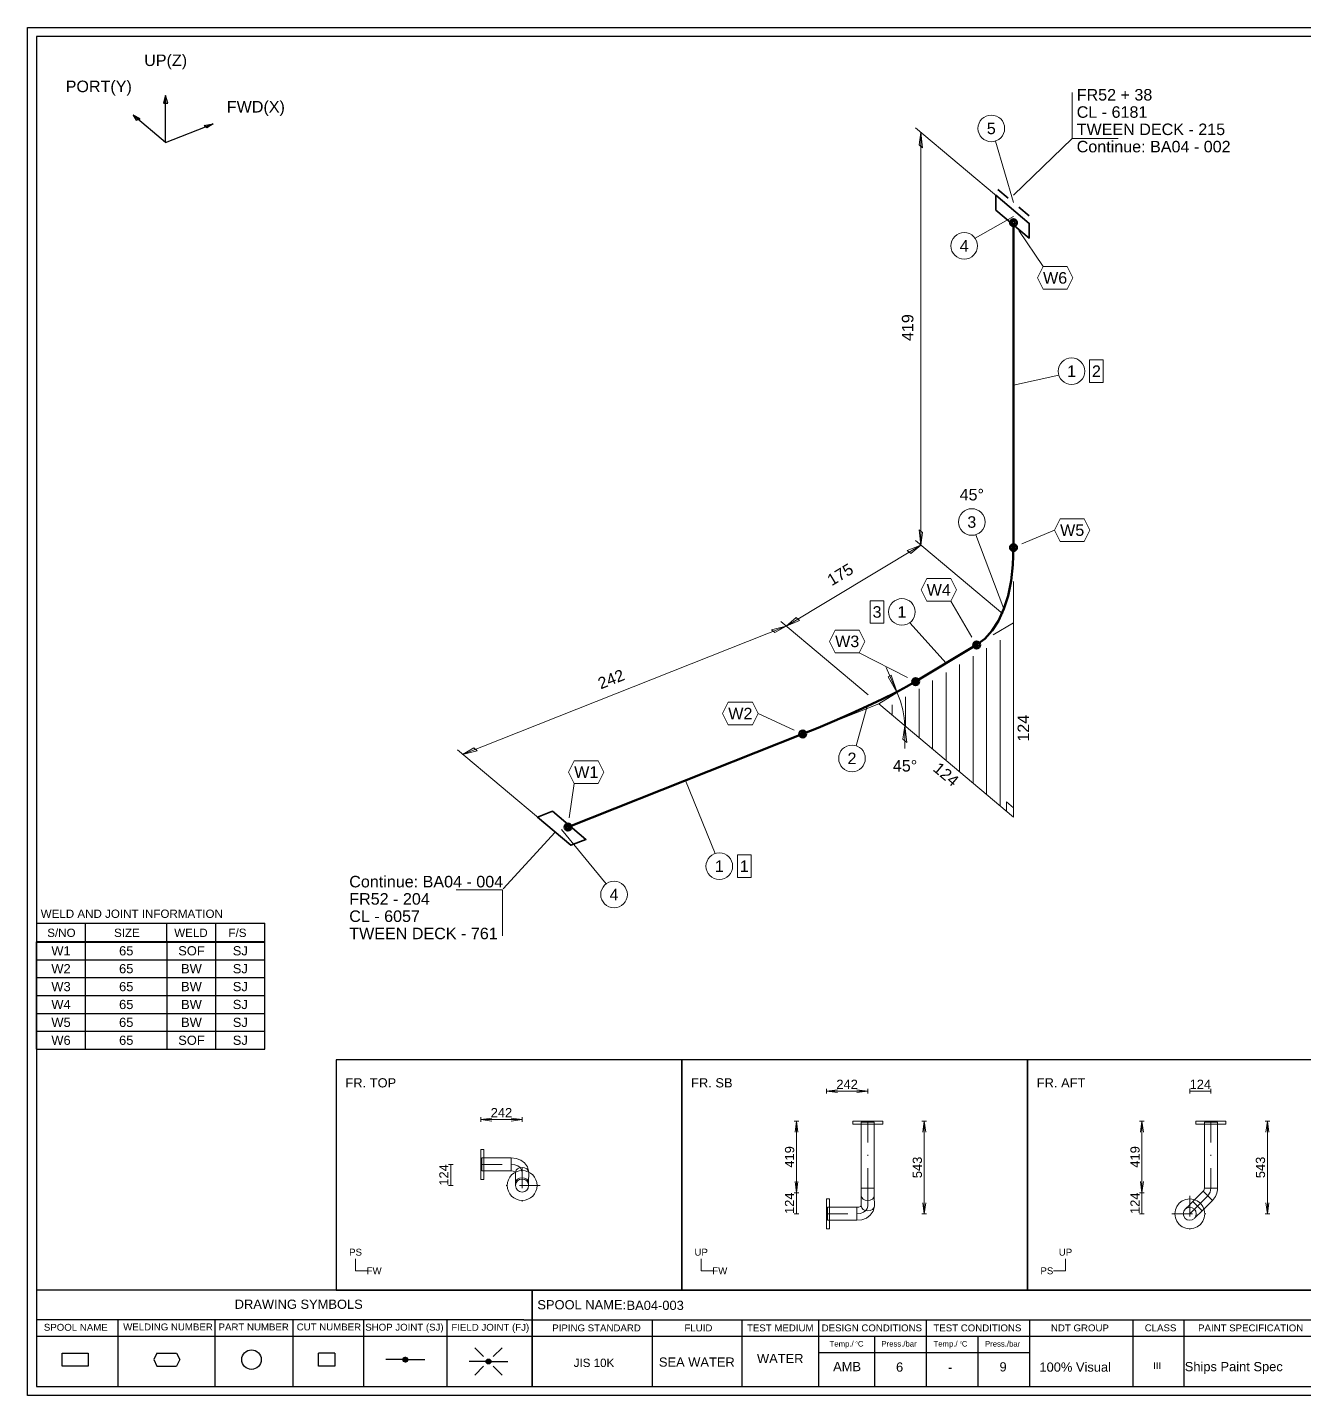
# Model space of a CAD drawing. Header units: millimetres. Extents: x 0 to 420, y 0 to 297.
# Drawn here: x 0 to 277.1, y 0 to 297 of the extents above; entities that cross this region are included whole.
import ezdxf
from ezdxf.enums import TextEntityAlignment as Align

# ---------------------------------------------------------------- set-up
doc = ezdxf.new("R2010")
doc.units = ezdxf.units.MM
doc.linetypes.add('DOTTED_DASHED5', pattern=[9.99989, 4.444396, -2.666637, 0.22222, -2.666637])
doc.linetypes.add('DOTTED_DASHED6', pattern=[10.0001, 4.444489, -2.666693, 0.222224, -2.666693])
for name, color, linetype in [('FramesFromTables', 40, 'Continuous'), ('I_Coordinates', 11, 'Continuous'), ('I_CutNumbers', 10, 'Continuous'), ('I_Dimensions', 4, 'Continuous'), ('I_OtherComponents', 2, 'Continuous'), ('I_PartNumbers', 9, 'Continuous'), ('I_Pipes', 1, 'Continuous'), ('I_Tags', 8, 'Continuous'), ('I_Triangles', 5, 'Continuous'), ('SymbolsOnDrawingSheet', 1, 'Continuous'), ('TextFromTables', 2, 'Continuous'), ('TextFromTextBoxes', 2, 'Continuous')]:
    doc.layers.add(name, color=color, linetype=linetype)
doc.styles.add('Cadmatic Default Text', font='arial.ttf')

# ---------------------------------------------------------------- blocks, each defined once
blk = doc.blocks.new('BA01728716445_BOM_4')
at = {"layer": 'FramesFromTables', "linetype": 'ByBlock', "lineweight": 18}
for p, q in [((292, 285), (418, 285)), ((292, 267), (292, 285)), ((292, 267), (292, 285)), ((299.6, 267), (299.6, 285)), ((299.6, 267), (299.6, 285)), ((307, 267), (307, 285)), ((307, 267), (307, 285)), ((318.6, 267), (318.6, 285)), ((318.6, 267), (318.6, 285)), ((360.1, 267), (360.1, 285)), ((360.1, 267), (360.1, 285)), ((384.2, 267), (384.2, 285)), ((384.2, 267), (384.2, 285)), ((405.2, 267), (405.2, 285)), ((405.2, 267), (405.2, 285)), ((418, 267), (418, 285)), ((292, 280.5), (418, 280.5)), ((292, 276), (418, 276)), ((292, 271.5), (418, 271.5)), ((292, 205), (418.1, 205)), ((292, 200.67), (292, 205)), ((292.1, 200.67), (292.1, 205)), ((299.6, 200.67), (299.6, 205)), ((299.6, 200.67), (299.6, 205)), ((307.2, 200.67), (307.2, 205)), ((307.2, 200.67), (307.2, 205)), ((361.8, 200.67), (361.8, 205)), ((361.8, 200.67), (361.8, 205)), ((383.6, 200.67), (383.6, 205)), ((383.6, 200.67), (383.6, 205)), ((405.2, 200.67), (405.2, 205)), ((405.2, 200.67), (405.2, 205)), ((418, 200.67), (418, 205)), ((292, 127.3), (418.2, 127.3)), ((292, 115.3), (292, 127.3)), ((292, 115.3), (292, 127.3)), ((298.5, 115.3), (298.5, 127.3)), ((298.5, 115.3), (298.5, 127.3)), ((356.6, 115.3), (356.6, 127.3)), ((356.6, 115.3), (356.6, 127.3)), ((380, 115.3), (380, 127.3)), ((380, 115.3), (380, 127.3)), ((399.6, 115.3), (399.6, 127.3)), ((399.6, 115.3), (399.6, 127.3)), ((418, 115.3), (418, 127.3)), ((292, 123.3), (418.2, 123.3)), ((292, 119.3), (418.2, 119.3)), ((292, 68.4), (418, 68.4)), ((292, 58.6), (292, 68.4)), ((292, 58.6), (292, 68.4)), ((305.1, 58.6), (305.1, 68.4)), ((305.1, 58.6), (305.1, 68.4)), ((323.8, 58.6), (323.8, 68.4)), ((323.8, 58.6), (323.8, 68.4)), ((384.9, 58.6), (384.9, 68.4)), ((384.9, 58.6), (384.9, 68.4)), ((397.2, 58.6), (397.2, 68.4)), ((397.2, 58.6), (397.2, 68.4)), ((407.8, 58.6), (407.8, 68.4)), ((407.8, 58.6), (407.8, 68.4)), ((418, 58.6), (418, 68.4)), ((292, 65.13), (418, 65.13)), ((292, 61.87), (418, 61.87))]:
    blk.add_line(p, q, dxfattribs=at)
at = {"layer": 'FramesFromTables', "linetype": 'ByBlock', "lineweight": -3}
for p, q in [((2, 98.5), (51.5, 98.5)), ((2, 75.19), (2, 98.5)), ((2, 75.19), (2, 98.5)), ((12.6, 75.19), (12.6, 98.5)), ((12.6, 75.19), (12.6, 98.5)), ((30.3, 75.19), (30.3, 98.5)), ((30.3, 75.19), (30.3, 98.5)), ((40.9, 75.19), (40.9, 98.5)), ((40.9, 75.19), (40.9, 98.5)), ((51.5, 75.19), (51.5, 98.5)), ((2, 94.62), (51.5, 94.62)), ((2, 90.73), (51.5, 90.73)), ((2, 86.85), (51.5, 86.85)), ((2, 82.96), (51.5, 82.96)), ((2, 79.08), (51.5, 79.08))]:
    blk.add_line(p, q, dxfattribs=at)
at = {"layer": 'FramesFromTables', "linetype": 'ByBlock', "lineweight": 18, "flags": 128}
for points in [[(292, 267), (418, 267), (418, 285)], [(292, 200.67), (418.1, 200.67), (418.1, 205)], [(292, 115.3), (418.2, 115.3), (418.2, 127.3)], [(292, 58.6), (418, 58.6), (418, 68.4)]]:
    blk.add_lwpolyline(points, dxfattribs=at)
at = {"layer": 'FramesFromTables', "linetype": 'ByBlock', "lineweight": -3, "flags": 128}
blk.add_lwpolyline([(2, 75.19), (51.5, 75.19), (51.5, 98.5)], dxfattribs=at)
at = {"layer": 'TextFromTables', "linetype": 'ByBlock', "lineweight": 13, "style": 'Cadmatic Default Text'}
for s, p in [('1', (295.8, 282.75)), ('2', (295.8, 278.25)), ('3', (295.8, 273.75)), ('4', (295.8, 269.25))]:
    blk.add_text(s, height=2, dxfattribs=at).set_placement(p, align=Align.MIDDLE_CENTER)
at = {"layer": 'TextFromTables', "linetype": 'ByBlock', "lineweight": 25, "style": 'Cadmatic Default Text'}
for s, p in [('0.64 ', (312.8, 282.75)), ('65A Sch40', (372.15, 282.75)), ('STPG370', (394.7, 282.75)), ('1', (303.3, 278.25)), ('65A Sch40', (372.15, 278.25)), ('PG 370', (394.7, 278.25)), ('1', (303.3, 273.75)), ('65A Sch40', (372.15, 273.75)), ('PG 370', (394.7, 273.75)), ('2', (303.3, 269.25)), ('65A JIS10K', (372.15, 269.25)), ('SF 390A', (394.7, 269.25)), ('5', (295.85, 202.83)), ('1', (303.4, 202.83)), ('CNAF', (394.4, 202.83)), ('1', (295.25, 125.3)), ('2', (295.25, 121.3)), ('3', (295.25, 117.3)), ('W1', (7.3, 96.56)), ('65', (21.45, 96.56)), ('SOF', (35.6, 96.56)), ('SJ', (46.2, 96.56)), ('W2', (7.3, 92.67)), ('65', (21.45, 92.67)), ('BW', (35.6, 92.67)), ('SJ', (46.2, 92.67)), ('W3', (7.3, 88.79)), ('65', (21.45, 88.79)), ('BW', (35.6, 88.79)), ('SJ', (46.2, 88.79)), ('W4', (7.3, 84.91)), ('65', (21.45, 84.91)), ('BW', (35.6, 84.91)), ('SJ', (46.2, 84.91)), ('W5', (7.3, 81.02)), ('65', (21.45, 81.02)), ('BW', (35.6, 81.02)), ('SJ', (46.2, 81.02)), ('W6', (7.3, 77.14)), ('65', (21.45, 77.14)), ('SOF', (35.6, 77.14)), ('SJ', (46.2, 77.14))]:
    blk.add_text(s, height=2, dxfattribs=at).set_placement(p, align=Align.MIDDLE_CENTER)
for s, height, p in [('Pipe Seamless, BW ', 2, (319.4, 282.75)), ('9.12', 2, (406, 282.75)), ('Elbow SR, BW 90 deg', 2, (319.4, 278.25)), ('0.96', 2, (406, 278.25)), ('Elbow SR, BW 45 deg', 2, (319.4, 273.75)), ('0.96', 2, (406, 273.75)), ('Flange SOFF ', 2, (319.4, 269.25)), ('2.60', 2, (406, 269.25)), ('Gasket, JIS10K, Thk 3mm ', 2, (308, 202.83)), ('65A', 2, (362.6, 202.83)), ('Pipe Seamless, BW', 2, (299.3, 125.3)), ('65A Sch40', 2, (357.4, 125.3)), ('STPG370', 1.75, (380.8, 125.3)), ('173', 2, (400.4, 125.3)), ('Pipe Seamless, BW', 2, (299.3, 121.3)), ('65A Sch40', 2, (357.4, 121.3)), ('STPG370', 1.75, (380.8, 121.3)), ('387', 2, (400.4, 121.3)), ('Pipe Seamless, BW', 2, (299.3, 117.3)), ('65A Sch40', 2, (357.4, 117.3)), ('STPG370', 1.75, (380.8, 117.3)), ('86', 2, (400.4, 117.3))]:
    blk.add_text(s, height=height, dxfattribs=at).set_placement(p, align=Align.MIDDLE_LEFT)
at = {"layer": 'TextFromTextBoxes', "linetype": 'ByBlock', "lineweight": -3, "style": 'Cadmatic Default Text'}
for s, p in [('EMAS OFFSHORE LIMITED', (306.3, 33.1)), ('BIO-SEA', (383.3, 33.65)), ('9354947', (368.2, 29.15)), ('-', (306.3, 29.2)), ('P1482', (307.1, 25)), ('JP 88 STORK', (372.9, 25.05)), ('BA04-003', (130, 19.6))]:
    blk.add_text(s, height=2, dxfattribs=at).set_placement(p, align=Align.MIDDLE_LEFT)
at = {"layer": 'TextFromTextBoxes', "linetype": 'ByBlock', "lineweight": 25, "style": 'Cadmatic Default Text'}
blk.add_text('BA04', height=2.5, dxfattribs=at).set_placement((357.5, 18.3), align=Align.MIDDLE_LEFT)
at = {"layer": 'TextFromTextBoxes', "linetype": 'ByBlock', "lineweight": -3, "style": 'Cadmatic Default Text'}
for s, height, p in [('WATER', 2, (163.35, 8.05)), ('SEA WATER', 2, (145.25, 7.28)), ('AMB', 2, (177.85, 6.3)), ('6', 2, (189.25, 6.2)), ('-', 2, (200.2, 6.15)), ('9', 2, (211.7, 6.25)), ('100% Visual', 2, (227.35, 6.2)), ('Ships Paint Spec', 2, (261.75, 6.3)), ('13 kg', 2, (284.75, 6.35)), ('36/40', 2.5, (316.1, 6.5))]:
    blk.add_text(s, height=height, dxfattribs=at).set_placement(p, align=Align.MIDDLE_CENTER)
at = {"layer": 'TextFromTextBoxes', "linetype": 'ByBlock', "lineweight": 25, "style": 'Cadmatic Default Text'}
blk.add_text('BA04', height=3, dxfattribs=at).set_placement((370.1, 6.45), align=Align.MIDDLE_CENTER)
blk = doc.blocks.new('SEDS_SPOOL_FORMAT_Gol_6')
at = {"layer": 'SymbolsOnDrawingSheet', "linetype": 'ByBlock', "lineweight": -3, "flags": 128}
for points in [[(0, 297), (420, 297), (420, 0), (0, 0), (0, 297)], [(418.01, 295.01), (2, 295.01)], [(2, 295.01), (2, 2)], [(2, 102.57), (51.49, 102.57)], [(12.6, 98.45), (12.6, 102.57)], [(30.28, 98.45), (30.28, 102.57)], [(40.88, 98.45), (40.88, 102.57)], [(51.49, 98.45), (51.49, 102.57)], [(2, 98.5), (51.5, 98.5)], [(2, 98.5), (51.5, 98.5)], [(51.49, 98.47), (2, 98.47)], [(2, 98.45), (51.49, 98.45)], [(2, 22.93), (107.74, 22.93)], [(107.74, 22.93), (292.02, 22.93)], [(109.52, 22.93), (109.52, 2)], [(109.52, 2), (109.52, 22.93)], [(107.74, 16.45), (2, 16.45)], [(19.62, 16.45), (19.62, 2)], [(40.69, 16.45), (40.69, 2)], [(57.56, 16.45), (57.56, 2)], [(72.95, 16.45), (72.95, 2)], [(91.02, 16.45), (91.02, 2)], [(107.74, 16.45), (292.02, 16.45)], [(135.58, 16.45), (135.58, 2)], [(155.03, 16.45), (155.03, 2)], [(171.67, 16.45), (171.67, 2)], [(195.02, 16.45), (195.02, 2)], [(217.4, 16.45), (217.4, 2)], [(239.85, 16.45), (239.85, 2)], [(250.91, 16.34), (250.91, 2)], [(2, 12.91), (292.02, 12.91)], [(183.82, 12.91), (183.82, 2)], [(206.21, 12.91), (206.21, 2)], [(13.2, 6.41), (7.55, 6.41), (7.55, 9.23), (13.2, 9.23)], [(13.2, 9.23), (13.2, 6.41)], [(28.12, 9.23), (27.42, 7.82)], [(28.12, 9.23), (32.36, 9.23)], [(32.36, 9.23), (33.07, 7.82)], [(66.68, 9.23), (66.68, 6.41), (63.15, 6.41), (63.15, 9.23)], [(66.68, 9.23), (63.15, 9.23)], [(99, 8.47), (97.06, 10.41)], [(101.09, 8.47), (103.03, 10.41)], [(171.67, 9.37), (217.4, 9.37)], [(171.67, 9.37), (217.4, 9.37)], [(27.42, 7.82), (28.12, 6.41)], [(28.12, 6.41), (32.36, 6.41)], [(33.07, 7.82), (32.36, 6.41)], [(81.48, 7.82), (77.79, 7.82)], [(81.49, 7.78), (82.04, 8.32)], [(81.51, 7.9), (81.93, 8.32)], [(81.52, 7.7), (82.14, 8.32)], [(81.55, 7.62), (82.22, 8.29)], [(81.56, 8.06), (81.76, 8.26)], [(81.57, 7.54), (82.28, 8.25)], [(81.62, 7.48), (82.34, 8.2)], [(81.68, 7.44), (82.4, 8.16)], [(81.74, 7.39), (82.45, 8.1)], [(81.8, 7.35), (82.48, 8.02)], [(81.88, 7.32), (82.5, 7.94)], [(81.98, 7.32), (82.53, 7.86)], [(82.09, 7.32), (82.52, 7.75)], [(82.24, 7.36), (82.47, 7.59)], [(82.54, 7.82), (86.24, 7.82)], [(99.51, 7.42), (95.82, 7.42)], [(99, 6.38), (97.06, 4.44)], [(99.53, 7.47), (99.99, 7.93)], [(99.53, 7.37), (100.1, 7.93)], [(99.56, 7.29), (100.2, 7.93)], [(99.58, 7.62), (99.88, 7.93)], [(99.58, 7.21), (100.27, 7.89)], [(99.61, 7.13), (100.33, 7.84)], [(99.67, 7.08), (100.39, 7.8)], [(99.73, 7.03), (100.45, 7.75)], [(99.79, 6.99), (100.49, 7.69)], [(99.85, 6.94), (100.52, 7.61)], [(99.94, 6.92), (100.54, 7.53)], [(100.04, 6.92), (100.57, 7.45)], [(100.15, 6.92), (100.54, 7.31)], [(100.38, 7.04), (100.49, 7.15)], [(100.57, 7.42), (104.27, 7.42)], [(101.09, 6.38), (103.03, 4.44)], [(2, 2), (418.01, 2)]]:
    blk.add_lwpolyline(points, dxfattribs=at)
at = {"layer": 'SymbolsOnDrawingSheet', "linetype": 'ByBlock', "lineweight": -3}
for centre, radius in [((48.63, 7.82), 2.12), ((82.01, 7.82), 0.53), ((100.04, 7.42), 0.53)]:
    blk.add_circle(centre, radius, dxfattribs=at)
at = {"layer": 'SymbolsOnDrawingSheet', "linetype": 'ByBlock', "lineweight": -3, "style": 'Cadmatic Default Text'}
for s, p in [('WELD AND JOINT INFORMATION', (2.89, 105.5)), ('S/NO', (4.31, 101.36)), ('SIZE', (18.81, 101.36)), ('WELD', (31.86, 101.36)), ('F/S', (43.63, 101.36))]:
    blk.add_text(s, height=1.8, dxfattribs=at).set_placement(p, align=Align.TOP_LEFT)
for s, height, p in [('DRAWING SYMBOLS', 2, (44.98, 18.84)), ('Temp./  C   ', 1.2, (174.06, 10.65)), ('Press./bar', 1.2, (185.31, 10.65)), ('Temp./  C   ', 1.2, (196.61, 10.65)), ('Press./bar', 1.2, (207.78, 10.65)), ('0', 0.53, (179.71, 11.25)), ('0', 0.53, (202.37, 11.25))]:
    blk.add_text(s, height=height, dxfattribs=at).set_placement(p)
for s, height, p in [('SPOOL NAME:', 2, (110.65, 19.73)), ('SPOOL NAME', 1.5, (3.58, 14.83)), ('WELDING NUMBER', 1.5, (20.79, 14.91)), ('PART NUMBER', 1.5, (41.48, 14.91)), ('CUT NUMBER', 1.5, (58.44, 14.91)), ('SHOP JOINT (SJ)', 1.5, (73.31, 14.85)), ('FIELD JOINT (FJ)', 1.5, (92, 14.83)), ('PIPING STANDARD', 1.5, (113.89, 14.7)), ('FLUID', 1.5, (142.57, 14.7)), ('TEST MEDIUM', 1.5, (156.14, 14.7)), ('DESIGN CONDITIONS', 1.5, (172.34, 14.7)), ('TEST CONDITIONS', 1.5, (196.58, 14.7)), ('NDT GROUP', 1.5, (222.09, 14.7)), ('CLASS', 1.5, (242.43, 14.72)), ('PAINT SPECIFICATION', 1.5, (254.01, 14.7)), ('JIS 10K', 1.8, (118.53, 7.12)), ('III', 1.5, (244.26, 6.51))]:
    blk.add_text(s, height=height, dxfattribs=at).set_placement(p, align=Align.MIDDLE_LEFT)
blk = doc.blocks.new('BA01728716445_PRT_15_3')
at = {"layer": 'I_OtherComponents', "linetype": 'ByBlock', "lineweight": 35}
for p, q in [((160.83, 236.6), (158.56, 238.51)), ((165.36, 232.8), (163.09, 234.7))]:
    blk.add_line(p, q, dxfattribs=at)
blk = doc.blocks.new('BA01728716445_PRT_16_3')
at = {"layer": 'I_OtherComponents', "linetype": 'ByBlock', "lineweight": 35, "flags": 128}
blk.add_lwpolyline([(158.11, 234.04), (158.11, 237.25), (165.36, 231.16), (165.36, 227.95), (158.11, 234.04)], dxfattribs=at)
at = {"layer": 'I_OtherComponents', "linetype": 'ByBlock', "lineweight": 50}
for radius in [0.75, 0.375]:
    blk.add_circle((161.96, 231.3), radius, dxfattribs=at)
blk = doc.blocks.new('BA01728716445_PRT_17_3')
at = {"layer": 'I_Pipes', "linetype": 'ByBlock', "lineweight": 50}
blk.add_line((161.96, 231.3), (161.96, 160.79), dxfattribs=at)
blk = doc.blocks.new('BA01728716445_PRT_18_3')
at = {"layer": 'I_Pipes', "linetype": 'ByBlock', "lineweight": 0}
for q in [(161.96, 153.44), (157.55, 141.81)]:
    blk.add_line((161.96, 144.46), q, dxfattribs=at)
at = {"layer": 'I_Pipes', "linetype": 'ByBlock', "lineweight": 50, "flags": 128}
blk.add_lwpolyline([(153.95, 139.64), (155.75, 140.99), (157.35, 142.76), (158.73, 144.91), (159.88, 147.45), (160.78, 150.33), (161.43, 153.54), (161.83, 157.03), (161.96, 160.79)], dxfattribs=at)
at = {"layer": 'I_Pipes', "linetype": 'ByBlock', "lineweight": 50}
for centre, radius in [((161.96, 160.79), 0.75), ((161.96, 160.79), 0.375), ((153.95, 139.64), 0.75), ((153.95, 139.64), 0.375)]:
    blk.add_circle(centre, radius, dxfattribs=at)
blk = doc.blocks.new('BA01728716445_PRT_19_3')
at = {"layer": 'I_Pipes', "linetype": 'ByBlock', "lineweight": 50}
blk.add_line((153.95, 139.64), (140.72, 131.68), dxfattribs=at)
blk = doc.blocks.new('BA01728716445_PRT_20_3')
at = {"layer": 'I_Pipes', "linetype": 'ByBlock', "lineweight": 0}
for q in [(137.11, 129.51), (123.64, 123.26)]:
    blk.add_line((132.71, 126.86), q, dxfattribs=at)
at = {"layer": 'I_Pipes', "linetype": 'ByBlock', "lineweight": 50, "flags": 128}
blk.add_lwpolyline([(116.23, 120.32), (119.6, 121.69), (123.14, 123.19), (126.73, 124.76), (130.23, 126.35), (133.49, 127.9), (136.4, 129.34), (138.84, 130.61), (140.72, 131.68)], dxfattribs=at)
at = {"layer": 'I_Pipes', "linetype": 'ByBlock', "lineweight": 50}
for centre, radius in [((140.72, 131.68), 0.75), ((140.72, 131.68), 0.375), ((116.23, 120.32), 0.75), ((116.23, 120.32), 0.375)]:
    blk.add_circle(centre, radius, dxfattribs=at)
blk = doc.blocks.new('BA01728716445_PRT_21_3')
at = {"layer": 'I_Pipes', "linetype": 'ByBlock', "lineweight": 50}
blk.add_line((65.29, 100.11), (116.23, 120.32), dxfattribs=at)
blk = doc.blocks.new('BA01728716445_PRT_23_3')
at = {"layer": 'I_OtherComponents', "linetype": 'ByBlock', "lineweight": 35, "flags": 128}
blk.add_lwpolyline([(61.93, 103.54), (58.69, 102.25), (65.94, 96.16), (69.18, 97.45), (61.93, 103.54)], dxfattribs=at)
at = {"layer": 'I_OtherComponents', "linetype": 'ByBlock', "lineweight": 50}
for radius in [0.75, 0.375]:
    blk.add_circle((65.29, 100.11), radius, dxfattribs=at)
blk = doc.blocks.new('BA01728716445_TRI_0_3')
at = {"layer": 'I_Triangles', "linetype": 'ByBlock', "lineweight": 0}
for p, q in [((159.04, 104.74), (159.03, 140.7)), ((153.19, 109.66), (153.18, 137.18)), ((156.11, 107.2), (156.11, 138.94)), ((147.34, 114.57), (147.33, 133.66)), ((150.26, 112.11), (150.26, 135.42)), ((144.41, 117.03), (144.41, 131.9)), ((138.56, 121.94), (138.56, 128.38)), ((141.48, 119.49), (141.48, 130.14)), ((135.63, 124.4), (135.63, 126.62))]:
    blk.add_line(p, q, dxfattribs=at)
at = {"layer": 'I_Triangles', "linetype": 'ByBlock', "lineweight": 0, "flags": 128}
for points in [[(132.71, 126.86), (161.96, 102.29), (161.96, 144.46)], [(134.31, 134.75), (136.71, 129.27), (134.79, 132.73), (135.43, 133.12), (136.71, 129.27), (137.42, 127.44), (137.94, 125.59), (138.26, 123.79), (138.37, 122.1), (137.92, 119.22), (138.83, 118.45), (138.37, 122.1), (138.37, 117.2)], [(160.43, 103.57), (160.43, 105.57), (161.96, 104.29)]]:
    blk.add_lwpolyline(points, dxfattribs=at)
at = {"layer": 'I_Triangles', "linetype": 'ByBlock', "lineweight": 0, "style": 'Cadmatic Default Text'}
for rotation, p in [(90, (164.1, 121.57)), (319.9681, (147.33, 111.57))]:
    blk.add_text('124', height=2.5, rotation=rotation, dxfattribs=at).set_placement(p, align=Align.MIDDLE_CENTER)
blk.add_text('45°', height=2.5, dxfattribs=at).set_placement((138.43, 113.42), align=Align.MIDDLE_CENTER)
blk = doc.blocks.new('BA01728716445_DIM_0_3')
at = {"layer": 'I_Dimensions', "linetype": 'ByBlock', "lineweight": 0}
for p, q in [((140.71, 251.87), (159.66, 235.95)), ((141.86, 161.34), (141.86, 250.9)), ((159.66, 146.39), (140.71, 162.31))]:
    blk.add_line(p, q, dxfattribs=at)
at = {"layer": 'I_Dimensions', "linetype": 'ByBlock', "lineweight": 0, "flags": 128}
for points in [[(141.86, 250.9), (142.24, 247.58), (141.48, 248.22), (141.86, 250.9)], [(141.86, 161.34), (142.24, 164.02), (141.48, 164.66), (141.86, 161.34)]]:
    blk.add_lwpolyline(points, dxfattribs=at)
at = {"layer": 'I_Dimensions', "linetype": 'ByBlock', "lineweight": 0, "style": 'Cadmatic Default Text'}
blk.add_text('419', height=2.5, rotation=90, dxfattribs=at).set_placement((138.99, 208.53), align=Align.MIDDLE_CENTER)
blk = doc.blocks.new('BA01728716445_DIM_1_3')
at = {"layer": 'I_Dimensions', "linetype": 'ByBlock', "lineweight": 0}
for p, q in [((112.61, 143.74), (141.86, 161.34)), ((140.71, 162.31), (159.66, 146.39)), ((130.41, 128.79), (111.46, 144.71))]:
    blk.add_line(p, q, dxfattribs=at)
at = {"layer": 'I_Dimensions', "linetype": 'ByBlock', "lineweight": 0, "flags": 128}
for points in [[(141.86, 161.34), (139.67, 159.47), (138.91, 160.12), (141.86, 161.34)], [(112.61, 143.74), (115.56, 144.97), (114.8, 145.61), (112.61, 143.74)]]:
    blk.add_lwpolyline(points, dxfattribs=at)
at = {"layer": 'I_Dimensions', "linetype": 'ByBlock', "lineweight": 0, "style": 'Cadmatic Default Text'}
blk.add_text('175', height=2.5, rotation=31.0305, dxfattribs=at).set_placement((124.36, 154.95), align=Align.MIDDLE_CENTER)
blk = doc.blocks.new('BA01728716445_DIM_2_3')
at = {"layer": 'I_Dimensions', "linetype": 'ByBlock', "lineweight": 0}
for p, q in [((42.44, 115.9), (112.61, 143.74)), ((111.46, 144.71), (130.41, 128.79)), ((60.24, 100.95), (41.29, 116.87))]:
    blk.add_line(p, q, dxfattribs=at)
at = {"layer": 'I_Dimensions', "linetype": 'ByBlock', "lineweight": 0, "flags": 128}
for points in [[(112.61, 143.74), (110.2, 142.32), (109.44, 142.96), (112.61, 143.74)], [(42.44, 115.9), (45.61, 116.69), (44.85, 117.33), (42.44, 115.9)]]:
    blk.add_lwpolyline(points, dxfattribs=at)
at = {"layer": 'I_Dimensions', "linetype": 'ByBlock', "lineweight": 0, "style": 'Cadmatic Default Text'}
blk.add_text('242', height=2.5, rotation=21.6433, dxfattribs=at).set_placement((74.65, 132.23), align=Align.MIDDLE_CENTER)
blk = doc.blocks.new('BA01728716445_CRD_0_3')
at = {"layer": 'I_Coordinates', "linetype": 'ByBlock', "lineweight": 0}
blk.add_line((51.23, 86.7), (62.54, 99.02), dxfattribs=at)
at = {"layer": 'I_Coordinates', "linetype": 'ByBlock', "lineweight": 0, "flags": 128}
blk.add_lwpolyline([(51.06, 76.52), (51.06, 86.52), (41.06, 86.52)], dxfattribs=at)
at = {"layer": 'I_Coordinates', "linetype": 'ByBlock', "lineweight": 0, "style": 'Cadmatic Default Text'}
for s, p in [('Continue: BA04 - 004', (17.84, 89.52)), ('FR52 - 204', (17.84, 85.77)), ('CL - 6057', (17.84, 82.02)), ('TWEEN DECK - 761', (17.84, 78.27))]:
    blk.add_text(s, height=2.5, dxfattribs=at).set_placement(p, align=Align.TOP_LEFT)
blk = doc.blocks.new('BA01728716445_CRD_1_3')
at = {"layer": 'I_Coordinates', "linetype": 'ByBlock', "lineweight": 0}
blk.add_line((174.67, 249.57), (161.96, 237.28), dxfattribs=at)
at = {"layer": 'I_Coordinates', "linetype": 'ByBlock', "lineweight": 0, "flags": 128}
blk.add_lwpolyline([(174.67, 259.57), (174.67, 249.57), (184.67, 249.57)], dxfattribs=at)
at = {"layer": 'I_Coordinates', "linetype": 'ByBlock', "lineweight": 0, "style": 'Cadmatic Default Text'}
for s, p in [('FR52 + 38', (175.67, 257.82)), ('CL - 6181', (175.67, 254.07)), ('TWEEN DECK - 215', (175.67, 250.32)), ('Continue: BA04 - 002', (175.67, 246.57))]:
    blk.add_text(s, height=2.5, dxfattribs=at).set_placement(p)
blk = doc.blocks.new('BA01728716445_PTN_0_3')
at = {"layer": 'I_PartNumbers', "linetype": 'ByBlock', "lineweight": 0}
blk.add_line((97.24, 94.37), (90.76, 110.21), dxfattribs=at)
blk.add_circle((98.13, 91.62), 2.89, dxfattribs=at)
at = {"layer": 'I_PartNumbers', "linetype": 'ByBlock', "lineweight": 0, "style": 'Cadmatic Default Text'}
blk.add_text('1', height=2.5, dxfattribs=at).set_placement((98.13, 91.62), align=Align.MIDDLE_CENTER)
blk = doc.blocks.new('BA01728716445_PTN_1_3')
at = {"layer": 'I_PartNumbers', "linetype": 'ByBlock', "lineweight": 0}
blk.add_line((73.59, 87.81), (63.91, 99.56), dxfattribs=at)
blk.add_circle((75.29, 85.47), 2.89, dxfattribs=at)
at = {"layer": 'I_PartNumbers', "linetype": 'ByBlock', "lineweight": 0, "style": 'Cadmatic Default Text'}
blk.add_text('4', height=2.5, dxfattribs=at).set_placement((75.29, 85.47), align=Align.MIDDLE_CENTER)
blk = doc.blocks.new('BA01728716445_PTN_2_3')
at = {"layer": 'I_PartNumbers', "linetype": 'ByBlock', "lineweight": 0}
blk.add_line((139.46, 144.46), (147.33, 135.66), dxfattribs=at)
blk.add_circle((137.75, 146.81), 2.89, dxfattribs=at)
at = {"layer": 'I_PartNumbers', "linetype": 'ByBlock', "lineweight": 0, "style": 'Cadmatic Default Text'}
blk.add_text('1', height=2.5, dxfattribs=at).set_placement((137.75, 146.81), align=Align.MIDDLE_CENTER)
blk = doc.blocks.new('BA01728716445_PTN_3_3')
at = {"layer": 'I_PartNumbers', "linetype": 'ByBlock', "lineweight": 0}
blk.add_line((127.82, 117.77), (130.23, 126.35), dxfattribs=at)
blk.add_circle((126.92, 115.02), 2.89, dxfattribs=at)
at = {"layer": 'I_PartNumbers', "linetype": 'ByBlock', "lineweight": 0, "style": 'Cadmatic Default Text'}
blk.add_text('2', height=2.5, dxfattribs=at).set_placement((126.92, 115.02), align=Align.MIDDLE_CENTER)
blk = doc.blocks.new('BA01728716445_PTN_4_3')
at = {"layer": 'I_PartNumbers', "linetype": 'ByBlock', "lineweight": 0}
blk.add_line((153.8, 163.58), (159.88, 147.45), dxfattribs=at)
blk.add_circle((152.91, 166.33), 2.89, dxfattribs=at)
at = {"layer": 'I_PartNumbers', "linetype": 'ByBlock', "lineweight": 0, "style": 'Cadmatic Default Text'}
blk.add_text('3', height=2.5, dxfattribs=at).set_placement((152.91, 166.33), align=Align.MIDDLE_CENTER)
blk = doc.blocks.new('BA01728716445_PTN_5_3')
at = {"layer": 'I_PartNumbers', "linetype": 'ByBlock', "lineweight": 0}
blk.add_line((171.8, 198.17), (161.96, 196.04), dxfattribs=at)
blk.add_circle((174.55, 199.06), 2.89, dxfattribs=at)
at = {"layer": 'I_PartNumbers', "linetype": 'ByBlock', "lineweight": 0, "style": 'Cadmatic Default Text'}
blk.add_text('1', height=2.5, dxfattribs=at).set_placement((174.55, 199.06), align=Align.MIDDLE_CENTER)
blk = doc.blocks.new('BA01728716445_PTN_6_3')
at = {"layer": 'I_PartNumbers', "linetype": 'ByBlock', "lineweight": 0}
blk.add_line((158.03, 249.02), (161.96, 235.65), dxfattribs=at)
blk.add_circle((157.14, 251.77), 2.89, dxfattribs=at)
at = {"layer": 'I_PartNumbers', "linetype": 'ByBlock', "lineweight": 0, "style": 'Cadmatic Default Text'}
blk.add_text('5', height=2.5, dxfattribs=at).set_placement((157.14, 251.77), align=Align.MIDDLE_CENTER)
blk = doc.blocks.new('BA01728716445_PTN_7_3')
at = {"layer": 'I_PartNumbers', "linetype": 'ByBlock', "lineweight": 0}
blk.add_line((153.61, 227.97), (161.96, 232.66), dxfattribs=at)
blk.add_circle((151.27, 226.27), 2.89, dxfattribs=at)
at = {"layer": 'I_PartNumbers', "linetype": 'ByBlock', "lineweight": 0, "style": 'Cadmatic Default Text'}
blk.add_text('4', height=2.5, dxfattribs=at).set_placement((151.27, 226.27), align=Align.MIDDLE_CENTER)
blk = doc.blocks.new('BA01728716445_CUT_9_3')
at = {"layer": 'I_CutNumbers', "linetype": 'ByBlock', "lineweight": 0, "flags": 128}
blk.add_lwpolyline([(105.01, 89.17), (105.01, 94.07), (102.07, 94.07), (102.07, 89.17), (105.01, 89.17)], dxfattribs=at)
at = {"layer": 'I_CutNumbers', "linetype": 'ByBlock', "lineweight": 0, "style": 'Cadmatic Default Text'}
blk.add_text('1', height=2.5, dxfattribs=at).set_placement((103.54, 91.62), align=Align.MIDDLE_CENTER)
blk = doc.blocks.new('BA01728716445_CUT_10_3')
at = {"layer": 'I_CutNumbers', "linetype": 'ByBlock', "lineweight": 0, "flags": 128}
blk.add_lwpolyline([(133.82, 144.36), (133.82, 149.25), (130.88, 149.25), (130.88, 144.36), (133.82, 144.36)], dxfattribs=at)
at = {"layer": 'I_CutNumbers', "linetype": 'ByBlock', "lineweight": 0, "style": 'Cadmatic Default Text'}
blk.add_text('3', height=2.5, dxfattribs=at).set_placement((132.35, 146.81), align=Align.MIDDLE_CENTER)
blk = doc.blocks.new('BA01728716445_CUT_11_3')
at = {"layer": 'I_CutNumbers', "linetype": 'ByBlock', "lineweight": 0, "flags": 128}
blk.add_lwpolyline([(181.42, 196.61), (181.42, 201.51), (178.48, 201.51), (178.48, 196.61), (181.42, 196.61)], dxfattribs=at)
at = {"layer": 'I_CutNumbers', "linetype": 'ByBlock', "lineweight": 0, "style": 'Cadmatic Default Text'}
blk.add_text('2', height=2.5, dxfattribs=at).set_placement((179.95, 199.06), align=Align.MIDDLE_CENTER)
blk = doc.blocks.new('BA01728716445_fii_8_3')
at = {"layer": 'I_Tags', "linetype": 'ByBlock', "lineweight": 0, "style": 'Cadmatic Default Text'}
blk.add_text('45°', height=2.5, dxfattribs=at).set_placement((152.91, 172.27), align=Align.MIDDLE_CENTER)
blk = doc.blocks.new('Pi_Weld_0')
at = {"layer": 'I_Tags', "linetype": 'ByBlock', "lineweight": 0, "flags": 128}
for points in [[(-2.62, 2.45), (-7.91, 10.32)], [(-2.62, 2.45), (-3.84, 0)], [(-3.84, 0), (-2.62, -2.45)], [(2.62, 2.45), (-2.62, 2.45)], [(3.84, 0), (2.62, 2.45)], [(2.62, -2.45), (3.84, 0)], [(-2.62, -2.45), (2.62, -2.45)]]:
    blk.add_lwpolyline(points, dxfattribs=at)
at = {"layer": 'I_Tags', "linetype": 'ByBlock', "lineweight": 0, "style": 'Cadmatic Default Text'}
blk.add_text('W6', height=2.5, dxfattribs=at).set_placement((0, 0), align=Align.MIDDLE_CENTER)
blk = doc.blocks.new('Pi_Weld_1')
at = {"layer": 'I_Tags', "linetype": 'ByBlock', "lineweight": 0, "flags": 128}
for points in [[(-2.62, 2.45), (-3.84, 0)], [(-3.84, 0), (-2.62, -2.45)], [(2.62, 2.45), (-2.62, 2.45)], [(3.84, 0), (2.62, 2.45)], [(2.62, -2.45), (3.84, 0)], [(-2.62, -2.45), (-3.69, -9.96)], [(-2.62, -2.45), (2.62, -2.45)]]:
    blk.add_lwpolyline(points, dxfattribs=at)
at = {"layer": 'I_Tags', "linetype": 'ByBlock', "lineweight": 0, "style": 'Cadmatic Default Text'}
blk.add_text('W1', height=2.5, dxfattribs=at).set_placement((0, 0), align=Align.MIDDLE_CENTER)
blk = doc.blocks.new('Pi_Weld_2')
at = {"layer": 'I_Tags', "linetype": 'ByBlock', "lineweight": 0, "flags": 128}
for points in [[(-2.62, 2.45), (-3.84, 0)], [(-3.84, 0), (-2.62, -2.45)], [(2.62, 2.45), (-2.62, 2.45)], [(3.84, 0), (2.62, 2.45)], [(2.62, -2.45), (3.84, 0)], [(3.84, 0), (11.71, -3.61)], [(-2.62, -2.45), (2.62, -2.45)]]:
    blk.add_lwpolyline(points, dxfattribs=at)
at = {"layer": 'I_Tags', "linetype": 'ByBlock', "lineweight": 0, "style": 'Cadmatic Default Text'}
blk.add_text('W2', height=2.5, dxfattribs=at).set_placement((0, 0), align=Align.MIDDLE_CENTER)
blk = doc.blocks.new('Pi_Weld_3')
at = {"layer": 'I_Tags', "linetype": 'ByBlock', "lineweight": 0, "flags": 128}
for points in [[(-2.62, 2.45), (-3.84, 0)], [(-3.84, 0), (-2.62, -2.45)], [(2.62, 2.45), (-2.62, 2.45)], [(3.84, 0), (2.62, 2.45)], [(2.62, -2.45), (3.84, 0)], [(-2.62, -2.45), (2.62, -2.45)], [(2.62, -2.45), (13.06, -7.82)]]:
    blk.add_lwpolyline(points, dxfattribs=at)
at = {"layer": 'I_Tags', "linetype": 'ByBlock', "lineweight": 0, "style": 'Cadmatic Default Text'}
blk.add_text('W3', height=2.5, dxfattribs=at).set_placement((0, 0), align=Align.MIDDLE_CENTER)
blk = doc.blocks.new('Pi_Weld_4')
at = {"layer": 'I_Tags', "linetype": 'ByBlock', "lineweight": 0, "flags": 128}
for points in [[(-2.62, 2.45), (-3.84, 0)], [(-3.84, 0), (-2.62, -2.45)], [(2.62, 2.45), (-2.62, 2.45)], [(3.84, 0), (2.62, 2.45)], [(2.62, -2.45), (3.84, 0)], [(-2.62, -2.45), (2.62, -2.45)], [(2.62, -2.45), (7.2, -10.24)]]:
    blk.add_lwpolyline(points, dxfattribs=at)
at = {"layer": 'I_Tags', "linetype": 'ByBlock', "lineweight": 0, "style": 'Cadmatic Default Text'}
blk.add_text('W4', height=2.5, dxfattribs=at).set_placement((0, 0), align=Align.MIDDLE_CENTER)
blk = doc.blocks.new('Pi_Weld_5')
at = {"layer": 'I_Tags', "linetype": 'ByBlock', "lineweight": 0, "flags": 128}
for points in [[(-3.84, 0), (-10.89, -3)], [(-2.62, 2.45), (-3.84, 0)], [(-3.84, 0), (-2.62, -2.45)], [(2.62, 2.45), (-2.62, 2.45)], [(3.84, 0), (2.62, 2.45)], [(2.62, -2.45), (3.84, 0)], [(-2.62, -2.45), (2.62, -2.45)]]:
    blk.add_lwpolyline(points, dxfattribs=at)
at = {"layer": 'I_Tags', "linetype": 'ByBlock', "lineweight": 0, "style": 'Cadmatic Default Text'}
blk.add_text('W5', height=2.5, dxfattribs=at).set_placement((0, 0), align=Align.MIDDLE_CENTER)

msp = doc.modelspace()

# ---------------------------------------------------------------- linework, layer by layer
at = {"linetype": 'ByBlock', "lineweight": 18, "flags": 128}
for points in [[(185.59, 59.58), (185.59, 58.92), (179.11, 58.92), (179.11, 59.58), (185.59, 59.58)], [(260.04, 59.58), (260.04, 58.92), (253.55, 58.92), (253.55, 59.58), (260.04, 59.58)], [(183.76, 59.36), (183.76, 45.03), (180.94, 45.03), (180.94, 59.36), (183.76, 59.36)], [(258.21, 59.36), (258.21, 45.03), (255.38, 45.03), (255.38, 59.36), (258.21, 59.36)], [(98.37, 53.43), (99.04, 53.43), (99.04, 46.95), (98.37, 46.95), (98.37, 53.43)], [(98.6, 51.6), (105, 51.6), (105, 48.77), (98.6, 48.77), (98.6, 51.6)], [(105, 51.6), (106.04, 51.48)], [(106.04, 51.48), (107.03, 51.13)], [(107.03, 51.13), (107.89, 50.51)], [(107.89, 50.51), (108.52, 49.63)], [(105.41, 48.73), (105, 48.77)], [(105.74, 48.61), (105.41, 48.73)], [(105.92, 48.49), (105.74, 48.61)], [(105.95, 48.45), (105.92, 48.49)], [(105.94, 48.52), (106.05, 48.91), (106.35, 49.23), (106.81, 49.45), (107.35, 49.52), (107.89, 49.45), (108.35, 49.23), (108.66, 48.9), (108.77, 48.52)], [(105.94, 48.52), (105.94, 46.3)], [(105.94, 48.52), (105.95, 48.45)], [(108.52, 49.63), (108.77, 48.52)], [(108.76, 46.29), (108.77, 48.52)], [(105.94, 46.29), (106.05, 46.68), (106.35, 47), (106.81, 47.22), (107.35, 47.29), (107.89, 47.22), (108.35, 47), (108.66, 46.68), (108.76, 46.29), (108.76, 45.92)], [(105.94, 45.92), (105.94, 46.29)], [(105.94, 45.69), (105.94, 45.92)], [(105.94, 45.61), (105.94, 45.69)], [(108.76, 45.92), (108.76, 45.69)], [(108.76, 45.69), (108.76, 45.61)], [(180.94, 45.03), (180.94, 44.42)], [(183.76, 45.03), (183.66, 45.03), (183.35, 45.03), (182.89, 45.03), (182.35, 45.03), (181.81, 45.03), (181.35, 45.03), (181.05, 45.03), (180.94, 45.03)], [(183.76, 44.42), (183.76, 45.03)], [(258.21, 45.03), (255.38, 45.03)], [(173.37, 42.71), (174.04, 42.71), (174.04, 36.23), (173.37, 36.23), (173.37, 42.71)], [(180.94, 44.42), (180.94, 43.85)], [(180.94, 43.85), (180.94, 43.37)], [(183.76, 43.37), (183.66, 42.98), (183.35, 42.66), (182.89, 42.44), (182.35, 42.37), (181.81, 42.44), (181.35, 42.66), (181.05, 42.98), (180.94, 43.37)], [(180.94, 43.36), (180.94, 41.14)], [(183.76, 43.85), (183.76, 44.42)], [(183.76, 43.37), (183.76, 43.85)], [(183.77, 41.14), (183.76, 43.37)], [(248.97, 39.47), (249.08, 40.31), (249.41, 41.09), (249.92, 41.77), (250.59, 42.28), (251.38, 42.6), (252.21, 42.71), (253.05, 42.6), (253.84, 42.28)], [(255.02, 41.09), (254.51, 41.77), (255.02, 41.09), (255.34, 40.31), (255.46, 39.47), (255.34, 38.63), (255.02, 37.85), (254.51, 37.18), (253.84, 36.67), (253.05, 36.34), (252.21, 36.23), (251.38, 36.34), (250.59, 36.67), (249.92, 37.18), (249.41, 37.85), (249.08, 38.63), (248.97, 39.47)], [(251.9, 41.16), (252.36, 41.62)], [(252.36, 41.62), (252.88, 42.14)], [(257.11, 42.37), (254.88, 40.14), (252.88, 42.14), (255.11, 44.36), (257.11, 42.37)], [(254.51, 41.77), (253.84, 42.28), (254.51, 41.77)], [(255.11, 44.36), (257.11, 42.37)], [(173.6, 40.89), (180, 40.89), (180, 38.06), (173.6, 38.06), (173.6, 40.89)], [(180, 40.89), (180.41, 40.93)], [(180.41, 40.93), (180.74, 41.05)], [(180.74, 41.05), (180.92, 41.17)], [(180.92, 41.17), (180.95, 41.21)], [(180.95, 41.21), (180.94, 41.14)], [(183.77, 41.14), (183.66, 40.75), (183.35, 40.43), (182.89, 40.21), (182.35, 40.14), (181.81, 40.21), (181.35, 40.43), (181.05, 40.75), (180.94, 41.14)], [(182.89, 39.15), (182.03, 38.53)], [(183.52, 40.03), (182.89, 39.15)], [(183.77, 41.14), (183.52, 40.03)], [(251.21, 40.47), (251.29, 40.55)], [(251.29, 40.55), (251.53, 40.79)], [(251.53, 40.79), (251.9, 41.16)], [(253.53, 38.79), (253.29, 38.56)], [(253.9, 39.16), (253.53, 38.79)], [(254.36, 39.62), (253.9, 39.16)], [(254.88, 40.14), (254.36, 39.62)], [(181.04, 38.18), (180, 38.06)], [(182.03, 38.53), (181.04, 38.18)], [(253.29, 38.56), (253.21, 38.47)], [(71.2, 27.1), (71.2, 29.67)], [(71.2, 27.1), (73.78, 27.1)], [(146.2, 27.1), (146.2, 29.67)], [(146.2, 27.1), (148.77, 27.1)], [(225.24, 27.1), (222.66, 27.1)], [(225.24, 27.1), (225.24, 29.67)]]:
    msp.add_lwpolyline(points, dxfattribs=at)
at = {"linetype": 'DOTTED_DASHED6', "lineweight": 13, "flags": 128}
for points in [[(182.35, 59.58), (182.35, 58.92)], [(256.8, 59.58), (256.8, 58.92)], [(182.35, 59.36), (182.35, 45.03)], [(256.8, 59.36), (256.8, 45.03)], [(98.6, 50.19), (105, 50.19)], [(105, 50.19), (105.73, 50.11), (106.38, 49.87), (106.9, 49.5), (107.24, 49.04), (107.35, 48.52)], [(107.35, 49.5), (107.35, 41.72)], [(107.35, 46.29), (107.35, 48.52)], [(111.24, 45.61), (103.46, 45.61)], [(107.35, 45.61), (107.35, 46.29)], [(182.35, 44.05), (182.35, 45.03)], [(252.21, 43.36), (252.21, 35.58)], [(256.11, 43.37), (253.88, 41.14)], [(173.37, 39.47), (174.04, 39.47)], [(173.6, 39.47), (180, 39.47)], [(248.32, 39.47), (256.1, 39.47)], [(252.21, 39.47), (253.88, 41.14)]]:
    msp.add_lwpolyline(points, dxfattribs=at)
at = {"linetype": 'DOTTED_DASHED5', "lineweight": 13, "flags": 128}
for points in [[(98.37, 50.19), (99.04, 50.19)], [(256.11, 43.37), (256.61, 44.13), (256.79, 45.03)], [(182.35, 44.05), (182.35, 43.37)], [(182.35, 43.37), (182.35, 41.14)], [(180, 39.47), (180.73, 39.55), (181.38, 39.79), (181.9, 40.16), (182.24, 40.62), (182.35, 41.14)]]:
    msp.add_lwpolyline(points, dxfattribs=at)
at = {"layer": 'SymbolsOnDrawingSheet', "linetype": 'ByBlock', "lineweight": 25, "flags": 128}
for points in [[(30.5, 280.57), (30, 282.21), (29.5, 280.57), (30.5, 280.57)], [(30, 272), (30, 282.21)], [(24.46, 277.16), (22.92, 277.95), (23.64, 276.83), (24.46, 277.16)], [(30, 272), (22.92, 277.95)], [(30, 272), (40.3, 276.09)], [(38.37, 275.67), (40.3, 276.09), (38.94, 275.2), (38.37, 275.67)], [(67, 22.9), (142, 22.9), (142, 72.9), (67, 72.9), (67, 22.9)], [(142, 22.9), (217, 22.9), (217, 72.9), (142, 72.9), (142, 22.9)], [(217, 22.9), (292, 22.9), (292, 72.9), (217, 72.9), (217, 22.9)]]:
    msp.add_lwpolyline(points, dxfattribs=at)
at = {"layer": 'SymbolsOnDrawingSheet', "linetype": 'ByBlock', "lineweight": 13, "flags": 128}
for points in [[(173.37, 65.58), (173.37, 66.58)], [(173.37, 66.08), (175.77, 65.77), (173.37, 66.08), (175.77, 66.4), (173.37, 66.08)], [(173.37, 66.08), (182.35, 66.08)], [(182.35, 66.08), (179.95, 66.4), (182.35, 66.08), (179.95, 65.77), (182.35, 66.08)], [(182.35, 65.58), (182.35, 66.58)], [(252.21, 65.58), (252.21, 66.58)], [(252.21, 66.08), (256.79, 66.08)], [(256.79, 65.58), (256.79, 66.58)], [(98.37, 59.43), (98.37, 60.43)], [(98.37, 59.93), (100.77, 59.61), (98.37, 59.93), (100.77, 60.24), (98.37, 59.93)], [(98.37, 59.93), (107.35, 59.93)], [(107.35, 59.93), (104.95, 60.24), (107.35, 59.93), (104.95, 59.61), (107.35, 59.93)], [(107.35, 59.43), (107.35, 60.43)], [(167.37, 59.58), (166.37, 59.58)], [(166.87, 59.58), (166.56, 57.18), (166.87, 59.58), (167.19, 57.18), (166.87, 59.58)], [(166.87, 44.05), (166.87, 59.58)], [(194.09, 59.58), (195.09, 59.58)], [(194.59, 59.58), (194.28, 57.18), (194.59, 59.58), (194.91, 57.18), (194.59, 59.58)], [(194.59, 39.47), (194.59, 59.58)], [(242.32, 59.58), (241.32, 59.58)], [(241.82, 59.58), (241.51, 57.18), (241.82, 59.58), (242.14, 57.18), (241.82, 59.58)], [(241.82, 44.05), (241.82, 59.58)], [(268.54, 59.58), (269.54, 59.58)], [(269.04, 59.58), (268.72, 57.18), (269.04, 59.58), (269.35, 57.18), (269.04, 59.58)], [(269.04, 39.47), (269.04, 59.58)], [(92.37, 50.19), (91.37, 50.19)], [(91.87, 45.61), (91.87, 50.19)], [(92.37, 45.61), (91.37, 45.61)], [(166.87, 44.05), (167.19, 46.45), (166.87, 44.05), (166.56, 46.45), (166.87, 44.05)], [(241.82, 44.05), (242.14, 46.45), (241.82, 44.05), (241.51, 46.45), (241.82, 44.05)], [(167.37, 44.05), (166.37, 44.05)], [(166.87, 39.47), (166.87, 44.05)], [(194.59, 39.47), (194.91, 41.87), (194.59, 39.47), (194.28, 41.87), (194.59, 39.47)], [(242.32, 44.05), (241.32, 44.05)], [(241.82, 39.47), (241.82, 44.05)], [(269.04, 39.47), (269.35, 41.87), (269.04, 39.47), (268.72, 41.87), (269.04, 39.47)], [(167.37, 39.47), (166.37, 39.47)], [(194.09, 39.47), (195.09, 39.47)], [(242.32, 39.47), (241.32, 39.47)], [(268.54, 39.47), (269.54, 39.47)]]:
    msp.add_lwpolyline(points, dxfattribs=at)
at = {"layer": 'SymbolsOnDrawingSheet', "linetype": 'ByBlock', "lineweight": 18}
for centre, radius in [((107.35, 45.61), 3.24), ((107.35, 45.61), 1.41), ((252.21, 39.47), 1.41)]:
    msp.add_circle(centre, radius, dxfattribs=at)
for centre, radius, start, end in [((107.35, 45.61), 1.41, 180, 0), ((254.44, 45.03), 0.939, 315, 0), ((254.44, 45.03), 3.77, 315.0012, 360)]:
    msp.add_arc(centre, radius, start, end, dxfattribs=at)

# ---------------------------------------------------------------- block references
at = {"layer": 'I_Coordinates', "lineweight": 0}
for name in ['BA01728716445_CRD_1_3', 'BA01728716445_CRD_0_3']:
    msp.add_blockref(name, (52, 23.3), dxfattribs=at)
at = {"layer": 'I_CutNumbers', "lineweight": 0}
for name in ['BA01728716445_CUT_11_3', 'BA01728716445_CUT_10_3', 'BA01728716445_CUT_9_3']:
    msp.add_blockref(name, (52, 23.3), dxfattribs=at)
at = {"layer": 'I_Dimensions', "lineweight": 0}
for name in ['BA01728716445_DIM_0_3', 'BA01728716445_DIM_1_3', 'BA01728716445_DIM_2_3']:
    msp.add_blockref(name, (52, 23.3), dxfattribs=at)
at = {"layer": 'I_OtherComponents', "lineweight": 35}
for name in ['BA01728716445_PRT_15_3', 'BA01728716445_PRT_16_3', 'BA01728716445_PRT_23_3']:
    msp.add_blockref(name, (52, 23.3), dxfattribs=at)
at = {"layer": 'I_PartNumbers', "lineweight": 0}
for name in ['BA01728716445_PTN_6_3', 'BA01728716445_PTN_7_3', 'BA01728716445_PTN_5_3', 'BA01728716445_PTN_4_3', 'BA01728716445_PTN_2_3', 'BA01728716445_PTN_3_3', 'BA01728716445_PTN_0_3', 'BA01728716445_PTN_1_3']:
    msp.add_blockref(name, (52, 23.3), dxfattribs=at)
at = {"layer": 'I_Pipes', "lineweight": 50}
for name in ['BA01728716445_PRT_17_3', 'BA01728716445_PRT_18_3', 'BA01728716445_PRT_19_3', 'BA01728716445_PRT_20_3', 'BA01728716445_PRT_21_3']:
    msp.add_blockref(name, (52, 23.3), dxfattribs=at)
at = {"layer": 'I_Tags'}
for name, p in [('Pi_Weld_0', (222.99, 242.62)), ('Pi_Weld_5', (226.69, 187.87)), ('Pi_Weld_4', (197.74, 174.9)), ('Pi_Weld_3', (177.88, 163.72)), ('Pi_Weld_2', (154.69, 148.06)), ('Pi_Weld_1', (121.26, 135.35))]:
    msp.add_blockref(name, p, dxfattribs=at)
at = {"layer": 'I_Tags', "lineweight": 0}
msp.add_blockref('BA01728716445_fii_8_3', (52, 23.3), dxfattribs=at)
at = {"layer": 'I_Triangles', "lineweight": 0}
msp.add_blockref('BA01728716445_TRI_0_3', (52, 23.3), dxfattribs=at)
at = {"layer": 'SymbolsOnDrawingSheet'}
msp.add_blockref('SEDS_SPOOL_FORMAT_Gol_6', (0, 0), dxfattribs=at)
at = {"layer": 'TextFromTextBoxes', "lineweight": 25}
msp.add_blockref('BA01728716445_BOM_4', (0, 0), dxfattribs=at)

# ---------------------------------------------------------------- texts
at = {"layer": 'SymbolsOnDrawingSheet', "linetype": 'ByBlock', "lineweight": 25, "style": 'Cadmatic Default Text'}
for s, p in [('UP(Z)', (30, 289.86)), ('PORT(Y)', (15.49, 284.19)), ('FWD(X)', (49.57, 279.77))]:
    msp.add_text(s, height=2.5, dxfattribs=at).set_placement(p, align=Align.MIDDLE_CENTER)
for s, p in [('FR. TOP', (69, 68.9)), ('FR. SB', (144, 68.9)), ('FR. AFT', (219, 68.9))]:
    msp.add_text(s, height=2, dxfattribs=at).set_placement(p, align=Align.TOP_LEFT)
at = {"layer": 'SymbolsOnDrawingSheet', "linetype": 'ByBlock', "lineweight": 13, "style": 'Cadmatic Default Text'}
for s, p in [('242', (177.86, 67.58)), ('124', (254.5, 67.58)), ('242', (102.86, 61.43))]:
    msp.add_text(s, height=2, dxfattribs=at).set_placement(p, align=Align.MIDDLE_CENTER)
for s, p in [('419', (165.37, 51.82)), ('419', (240.32, 51.82)), ('543', (193.09, 49.53)), ('543', (267.54, 49.53)), ('124', (90.37, 47.9)), ('124', (165.37, 41.76)), ('124', (240.32, 41.76))]:
    msp.add_text(s, height=2, rotation=90, dxfattribs=at).set_placement(p, align=Align.MIDDLE_CENTER)
at = {"layer": 'SymbolsOnDrawingSheet', "linetype": 'ByBlock', "lineweight": 18, "style": 'Cadmatic Default Text'}
for s, p in [('PS', (71.2, 31.14)), ('UP', (146.2, 31.14)), ('UP', (225.24, 31.14)), ('FW', (75.24, 27.1)), ('FW', (150.24, 27.1)), ('PS', (221.2, 27.1))]:
    msp.add_text(s, height=1.5, dxfattribs=at).set_placement(p, align=Align.MIDDLE_CENTER)

doc.saveas('drawing.dxf')
